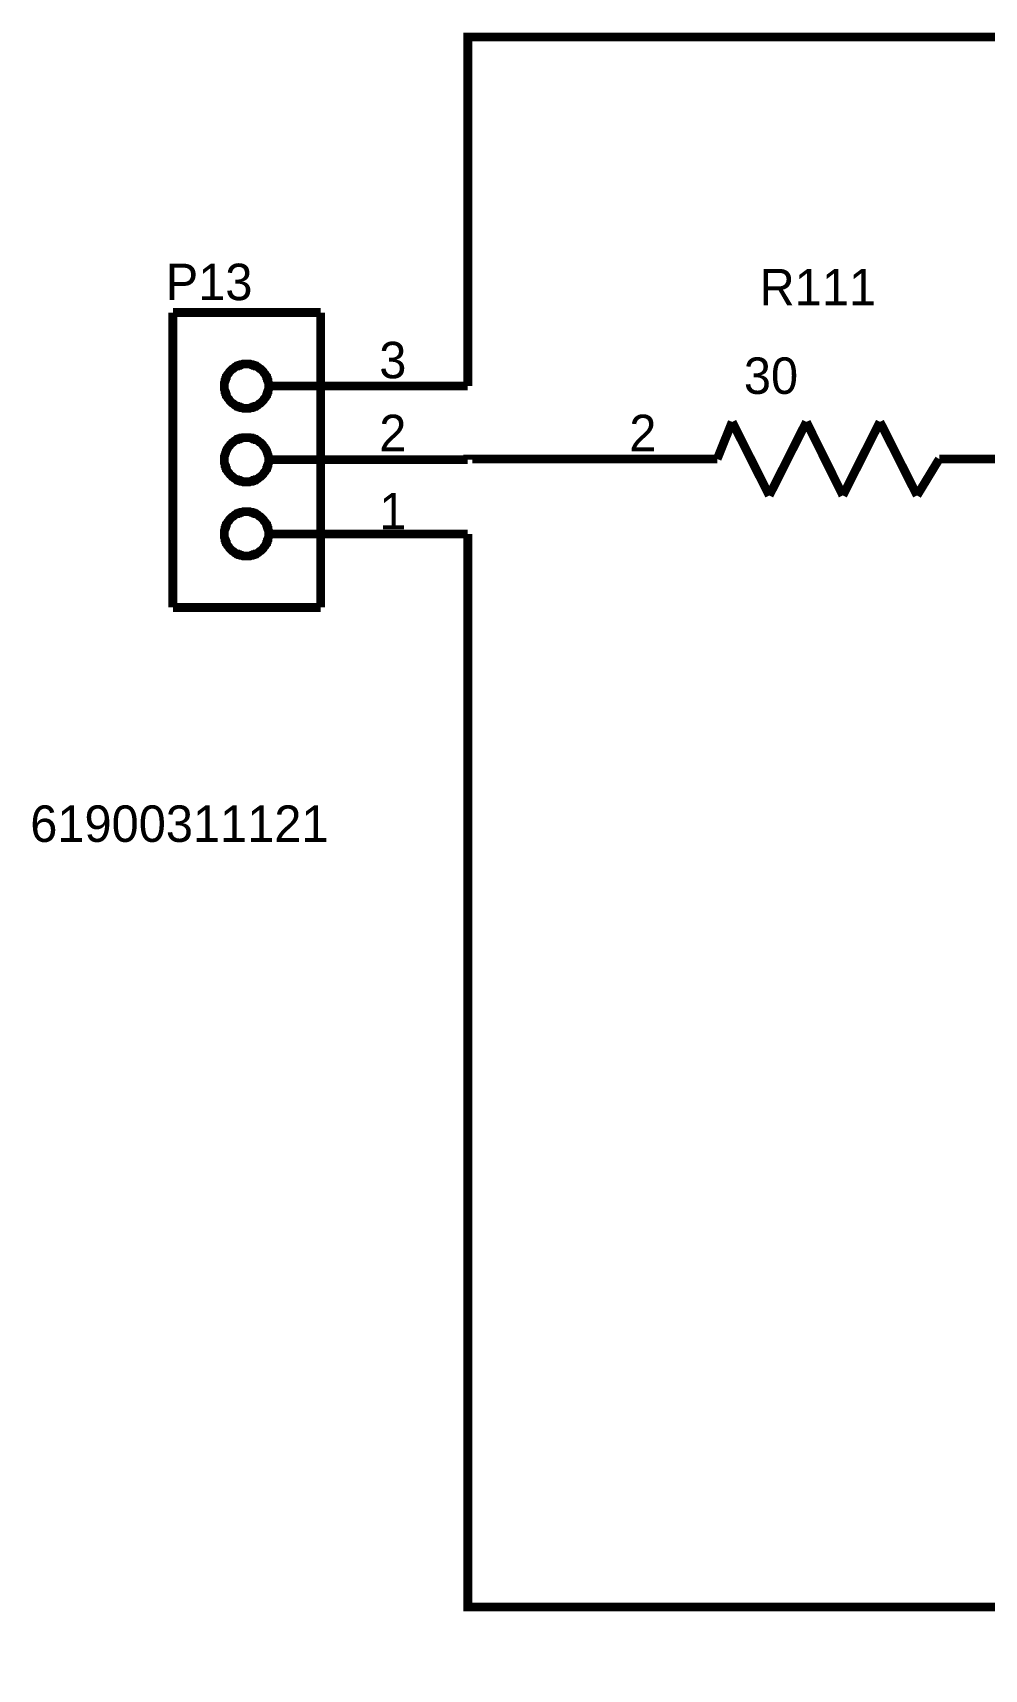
# Model space of a CAD drawing. Header units: millimetres. Extents: x 0 to 800, y 0 to 567.
# Drawn here: x 674 to 706.8, y 185.8 to 242.1 of the extents above; entities that cross this region are included whole.
import ezdxf

# ---------------------------------------------------------------- set-up
doc = ezdxf.new("R2010")
doc.units = ezdxf.units.MM
doc.layers.add('Sheet', color=255, linetype='Continuous')

msp = doc.modelspace()

# ---------------------------------------------------------------- linework, layer by layer
at = {"layer": 'Sheet'}
for points, const_width in [([(763.544, 240.697), (763.544, 241.996), (689, 241.996), (689, 229.991)], 0.3), ([(683.938, 232.522), (678.853, 232.522)], 0.3), ([(678.853, 232.522), (678.853, 222.375)], 0.3), ([(683.938, 222.375), (683.938, 232.522)], 0.3), ([(680.623, 229.991), (680.623, 230.035), (680.623, 230.08), (680.623, 230.103), (680.645, 230.147), (680.645, 230.192), (680.667, 230.215), (680.667, 230.259), (680.69, 230.282), (680.69, 230.327), (680.712, 230.349), (680.735, 230.394), (680.757, 230.416), (680.779, 230.439), (680.802, 230.483), (680.824, 230.506), (680.847, 230.528), (680.869, 230.551), (680.891, 230.573), (680.936, 230.595), (680.959, 230.618), (680.981, 230.64), (681.026, 230.662), (681.048, 230.685), (681.093, 230.685), (681.115, 230.707), (681.16, 230.707), (681.183, 230.73), (681.227, 230.73), (681.272, 230.752), (681.295, 230.752), (681.339, 230.752), (681.384, 230.752)], 0.3), ([(681.384, 230.752), (681.384, 230.752)], 0.3), ([(681.384, 230.752), (681.429, 230.752), (681.474, 230.752), (681.496, 230.752), (681.541, 230.73), (681.586, 230.73), (681.608, 230.707), (681.653, 230.707), (681.675, 230.685), (681.72, 230.685), (681.743, 230.662), (681.787, 230.64), (681.81, 230.618), (681.832, 230.595), (681.877, 230.573), (681.899, 230.551), (681.922, 230.528), (681.944, 230.506), (681.967, 230.483), (681.989, 230.439), (682.011, 230.416), (682.034, 230.394), (682.056, 230.349), (682.079, 230.327), (682.079, 230.282), (682.101, 230.259), (682.101, 230.215), (682.123, 230.192), (682.123, 230.147), (682.146, 230.103), (682.146, 230.08), (682.146, 230.035), (682.146, 229.991)], 0.3), ([(680.623, 229.991), (680.623, 230.035), (680.623, 230.08), (680.623, 230.103), (680.645, 230.147), (680.645, 230.192), (680.667, 230.215), (680.667, 230.259), (680.69, 230.282), (680.69, 230.327), (680.712, 230.349), (680.735, 230.394), (680.757, 230.416), (680.779, 230.439), (680.802, 230.483), (680.824, 230.506), (680.847, 230.528), (680.869, 230.551), (680.891, 230.573), (680.936, 230.595), (680.959, 230.618), (680.981, 230.64), (681.026, 230.662), (681.048, 230.685), (681.093, 230.685), (681.115, 230.707), (681.16, 230.707), (681.183, 230.73), (681.227, 230.73), (681.272, 230.752), (681.295, 230.752), (681.339, 230.752), (681.384, 230.752)], 0.0991), ([(681.384, 230.752), (681.384, 230.752)], 0.0991), ([(681.384, 230.752), (681.429, 230.752), (681.474, 230.752), (681.496, 230.752), (681.541, 230.73), (681.586, 230.73), (681.608, 230.707), (681.653, 230.707), (681.675, 230.685), (681.72, 230.685), (681.743, 230.662), (681.787, 230.64), (681.81, 230.618), (681.832, 230.595), (681.877, 230.573), (681.899, 230.551), (681.922, 230.528), (681.944, 230.506), (681.967, 230.483), (681.989, 230.439), (682.011, 230.416), (682.034, 230.394), (682.056, 230.349), (682.079, 230.327), (682.079, 230.282), (682.101, 230.259), (682.101, 230.215), (682.123, 230.192), (682.123, 230.147), (682.146, 230.103), (682.146, 230.08), (682.146, 230.035), (682.146, 229.991)], 0.0991), ([(681.384, 229.229), (681.339, 229.229), (681.295, 229.229), (681.272, 229.229), (681.227, 229.251), (681.183, 229.251), (681.16, 229.274), (681.115, 229.274), (681.093, 229.296), (681.048, 229.296), (681.026, 229.319), (680.981, 229.341), (680.959, 229.363), (680.936, 229.386), (680.891, 229.408), (680.869, 229.431), (680.847, 229.453), (680.824, 229.475), (680.802, 229.498), (680.779, 229.543), (680.757, 229.565), (680.735, 229.587), (680.712, 229.632), (680.69, 229.655), (680.69, 229.699), (680.667, 229.722), (680.667, 229.767), (680.645, 229.789), (680.645, 229.834), (680.623, 229.879), (680.623, 229.901), (680.623, 229.946), (680.623, 229.991)], 0.3), ([(680.623, 229.991), (680.623, 229.991)], 0.3), ([(681.384, 229.229), (681.339, 229.229), (681.295, 229.229), (681.272, 229.229), (681.227, 229.251), (681.183, 229.251), (681.16, 229.274), (681.115, 229.274), (681.093, 229.296), (681.048, 229.296), (681.026, 229.319), (680.981, 229.341), (680.959, 229.363), (680.936, 229.386), (680.891, 229.408), (680.869, 229.431), (680.847, 229.453), (680.824, 229.475), (680.802, 229.498), (680.779, 229.543), (680.757, 229.565), (680.735, 229.587), (680.712, 229.632), (680.69, 229.655), (680.69, 229.699), (680.667, 229.722), (680.667, 229.767), (680.645, 229.789), (680.645, 229.834), (680.623, 229.879), (680.623, 229.901), (680.623, 229.946), (680.623, 229.991)], 0.0991), ([(680.623, 229.991), (680.623, 229.991)], 0.0991), ([(682.146, 229.991), (682.146, 229.946), (682.146, 229.901), (682.146, 229.879), (682.123, 229.834), (682.123, 229.789), (682.101, 229.767), (682.101, 229.722), (682.079, 229.699), (682.079, 229.655), (682.056, 229.632), (682.034, 229.587), (682.011, 229.565), (681.989, 229.543), (681.967, 229.498), (681.944, 229.475), (681.922, 229.453), (681.899, 229.431), (681.877, 229.408), (681.832, 229.386), (681.81, 229.363), (681.787, 229.341), (681.743, 229.319), (681.72, 229.296), (681.675, 229.296), (681.653, 229.274), (681.608, 229.274), (681.586, 229.251), (681.541, 229.251), (681.496, 229.229), (681.474, 229.229), (681.429, 229.229), (681.384, 229.229)], 0.3), ([(682.146, 229.991), (682.146, 229.946), (682.146, 229.901), (682.146, 229.879), (682.123, 229.834), (682.123, 229.789), (682.101, 229.767), (682.101, 229.722), (682.079, 229.699), (682.079, 229.655), (682.056, 229.632), (682.034, 229.587), (682.011, 229.565), (681.989, 229.543), (681.967, 229.498), (681.944, 229.475), (681.922, 229.453), (681.899, 229.431), (681.877, 229.408), (681.832, 229.386), (681.81, 229.363), (681.787, 229.341), (681.743, 229.319), (681.72, 229.296), (681.675, 229.296), (681.653, 229.274), (681.608, 229.274), (681.586, 229.251), (681.541, 229.251), (681.496, 229.229), (681.474, 229.229), (681.429, 229.229), (681.384, 229.229)], 0.0991), ([(682.146, 229.991), (682.146, 229.991), (682.146, 229.991), (682.146, 229.991), (682.146, 229.991), (682.146, 229.991), (682.146, 229.991), (682.146, 229.991), (682.146, 229.991), (682.146, 229.991), (682.146, 229.991), (682.146, 229.991), (682.146, 229.991), (682.146, 229.991), (682.146, 229.991), (682.146, 229.991), (682.146, 229.991), (682.146, 229.991), (682.146, 229.991), (682.146, 229.991), (682.146, 229.991), (682.146, 229.991), (682.146, 229.991), (682.146, 229.991), (682.146, 229.991), (682.146, 229.991), (682.146, 229.991), (682.146, 229.991), (682.146, 229.991), (682.146, 229.991), (682.146, 229.991), (682.146, 229.991), (682.146, 229.991)], 0.3), ([(682.146, 229.991), (682.146, 229.991)], 0.3), ([(683.938, 229.991), (682.146, 229.991)], 0.3), ([(682.146, 229.991), (682.146, 229.991), (682.146, 229.991), (682.146, 229.991), (682.146, 229.991), (682.146, 229.991), (682.146, 229.991), (682.146, 229.991), (682.146, 229.991), (682.146, 229.991), (682.146, 229.991), (682.146, 229.991), (682.146, 229.991), (682.146, 229.991), (682.146, 229.991), (682.146, 229.991), (682.146, 229.991), (682.146, 229.991), (682.146, 229.991), (682.146, 229.991), (682.146, 229.991), (682.146, 229.991), (682.146, 229.991), (682.146, 229.991), (682.146, 229.991), (682.146, 229.991), (682.146, 229.991), (682.146, 229.991), (682.146, 229.991), (682.146, 229.991), (682.146, 229.991), (682.146, 229.991), (682.146, 229.991)], 0.0991), ([(682.146, 229.991), (682.146, 229.991)], 0.0991), ([(683.938, 229.991), (689, 229.991)], 0.3), ([(698.094, 228.759), (697.579, 227.482)], 0.3), ([(699.371, 226.228), (698.094, 228.759)], 0.3), ([(700.647, 228.759), (699.371, 226.228)], 0.3), ([(701.902, 226.228), (700.647, 228.759)], 0.3), ([(703.179, 228.759), (701.902, 226.228)], 0.3), ([(704.455, 226.228), (703.179, 228.759)], 0.3), ([(680.623, 227.459), (680.623, 227.504), (680.623, 227.527), (680.623, 227.571), (680.645, 227.616), (680.645, 227.639), (680.667, 227.683), (680.667, 227.706), (680.69, 227.751), (680.69, 227.773), (680.712, 227.818), (680.735, 227.84), (680.757, 227.885), (680.779, 227.907), (680.802, 227.93), (680.824, 227.975), (680.847, 227.997), (680.869, 228.019), (680.891, 228.042), (680.936, 228.064), (680.959, 228.087), (680.981, 228.109), (681.026, 228.131), (681.048, 228.154), (681.093, 228.154), (681.115, 228.176), (681.16, 228.176), (681.183, 228.199), (681.227, 228.199), (681.272, 228.221), (681.295, 228.221), (681.339, 228.221), (681.384, 228.221)], 0.3), ([(680.623, 227.459), (680.623, 227.504), (680.623, 227.527), (680.623, 227.571), (680.645, 227.616), (680.645, 227.639), (680.667, 227.683), (680.667, 227.706), (680.69, 227.751), (680.69, 227.773), (680.712, 227.818), (680.735, 227.84), (680.757, 227.885), (680.779, 227.907), (680.802, 227.93), (680.824, 227.975), (680.847, 227.997), (680.869, 228.019), (680.891, 228.042), (680.936, 228.064), (680.959, 228.087), (680.981, 228.109), (681.026, 228.131), (681.048, 228.154), (681.093, 228.154), (681.115, 228.176), (681.16, 228.176), (681.183, 228.199), (681.227, 228.199), (681.272, 228.221), (681.295, 228.221), (681.339, 228.221), (681.384, 228.221)], 0.0991), ([(681.384, 228.221), (681.384, 228.221)], 0.3), ([(681.384, 228.221), (681.429, 228.221), (681.474, 228.221), (681.496, 228.221), (681.541, 228.199), (681.586, 228.199), (681.608, 228.176), (681.653, 228.176), (681.675, 228.154), (681.72, 228.154), (681.743, 228.131), (681.787, 228.109), (681.81, 228.087), (681.832, 228.064), (681.877, 228.042), (681.899, 228.019), (681.922, 227.997), (681.944, 227.975), (681.967, 227.93), (681.989, 227.907), (682.011, 227.885), (682.034, 227.84), (682.056, 227.818), (682.079, 227.773), (682.079, 227.751), (682.101, 227.706), (682.101, 227.683), (682.123, 227.639), (682.123, 227.616), (682.146, 227.571), (682.146, 227.527), (682.146, 227.504), (682.146, 227.459)], 0.3), ([(681.384, 228.221), (681.384, 228.221)], 0.0991), ([(681.384, 228.221), (681.429, 228.221), (681.474, 228.221), (681.496, 228.221), (681.541, 228.199), (681.586, 228.199), (681.608, 228.176), (681.653, 228.176), (681.675, 228.154), (681.72, 228.154), (681.743, 228.131), (681.787, 228.109), (681.81, 228.087), (681.832, 228.064), (681.877, 228.042), (681.899, 228.019), (681.922, 227.997), (681.944, 227.975), (681.967, 227.93), (681.989, 227.907), (682.011, 227.885), (682.034, 227.84), (682.056, 227.818), (682.079, 227.773), (682.079, 227.751), (682.101, 227.706), (682.101, 227.683), (682.123, 227.639), (682.123, 227.616), (682.146, 227.571), (682.146, 227.527), (682.146, 227.504), (682.146, 227.459)], 0.0991), ([(681.384, 226.698), (681.339, 226.698), (681.295, 226.698), (681.272, 226.698), (681.227, 226.72), (681.183, 226.72), (681.16, 226.743), (681.115, 226.743), (681.093, 226.765), (681.048, 226.765), (681.026, 226.788), (680.981, 226.81), (680.959, 226.832), (680.936, 226.855), (680.891, 226.877), (680.869, 226.9), (680.847, 226.922), (680.824, 226.944), (680.802, 226.967), (680.779, 227.011), (680.757, 227.034), (680.735, 227.056), (680.712, 227.101), (680.69, 227.123), (680.69, 227.168), (680.667, 227.191), (680.667, 227.235), (680.645, 227.258), (680.645, 227.303), (680.623, 227.347), (680.623, 227.37), (680.623, 227.415), (680.623, 227.459)], 0.3), ([(680.623, 227.459), (680.623, 227.459)], 0.3), ([(681.384, 226.698), (681.339, 226.698), (681.295, 226.698), (681.272, 226.698), (681.227, 226.72), (681.183, 226.72), (681.16, 226.743), (681.115, 226.743), (681.093, 226.765), (681.048, 226.765), (681.026, 226.788), (680.981, 226.81), (680.959, 226.832), (680.936, 226.855), (680.891, 226.877), (680.869, 226.9), (680.847, 226.922), (680.824, 226.944), (680.802, 226.967), (680.779, 227.011), (680.757, 227.034), (680.735, 227.056), (680.712, 227.101), (680.69, 227.123), (680.69, 227.168), (680.667, 227.191), (680.667, 227.235), (680.645, 227.258), (680.645, 227.303), (680.623, 227.347), (680.623, 227.37), (680.623, 227.415), (680.623, 227.459)], 0.0991), ([(680.623, 227.459), (680.623, 227.459)], 0.0991), ([(682.146, 227.459), (682.146, 227.415), (682.146, 227.37), (682.146, 227.347), (682.123, 227.303), (682.123, 227.258), (682.101, 227.235), (682.101, 227.191), (682.079, 227.168), (682.079, 227.123), (682.056, 227.101), (682.034, 227.056), (682.011, 227.034), (681.989, 227.011), (681.967, 226.967), (681.944, 226.944), (681.922, 226.922), (681.899, 226.9), (681.877, 226.877), (681.832, 226.855), (681.81, 226.832), (681.787, 226.81), (681.743, 226.788), (681.72, 226.765), (681.675, 226.765), (681.653, 226.743), (681.608, 226.743), (681.586, 226.72), (681.541, 226.72), (681.496, 226.698), (681.474, 226.698), (681.429, 226.698), (681.384, 226.698)], 0.3), ([(682.146, 227.459), (682.146, 227.415), (682.146, 227.37), (682.146, 227.347), (682.123, 227.303), (682.123, 227.258), (682.101, 227.235), (682.101, 227.191), (682.079, 227.168), (682.079, 227.123), (682.056, 227.101), (682.034, 227.056), (682.011, 227.034), (681.989, 227.011), (681.967, 226.967), (681.944, 226.944), (681.922, 226.922), (681.899, 226.9), (681.877, 226.877), (681.832, 226.855), (681.81, 226.832), (681.787, 226.81), (681.743, 226.788), (681.72, 226.765), (681.675, 226.765), (681.653, 226.743), (681.608, 226.743), (681.586, 226.72), (681.541, 226.72), (681.496, 226.698), (681.474, 226.698), (681.429, 226.698), (681.384, 226.698)], 0.0991), ([(682.146, 227.459), (682.146, 227.459), (682.146, 227.459), (682.146, 227.459), (682.146, 227.459), (682.146, 227.459), (682.146, 227.459), (682.146, 227.459), (682.146, 227.459), (682.146, 227.459), (682.146, 227.459), (682.146, 227.459), (682.146, 227.459), (682.146, 227.459), (682.146, 227.459), (682.146, 227.459), (682.146, 227.459), (682.146, 227.459), (682.146, 227.459), (682.146, 227.459), (682.146, 227.459), (682.146, 227.459), (682.146, 227.459), (682.146, 227.459), (682.146, 227.459), (682.146, 227.459), (682.146, 227.459), (682.146, 227.459), (682.146, 227.459), (682.146, 227.459), (682.146, 227.459), (682.146, 227.459), (682.146, 227.459)], 0.3), ([(682.146, 227.459), (682.146, 227.459)], 0.3), ([(683.938, 227.459), (682.146, 227.459)], 0.3), ([(682.146, 227.459), (682.146, 227.459), (682.146, 227.459), (682.146, 227.459), (682.146, 227.459), (682.146, 227.459), (682.146, 227.459), (682.146, 227.459), (682.146, 227.459), (682.146, 227.459), (682.146, 227.459), (682.146, 227.459), (682.146, 227.459), (682.146, 227.459), (682.146, 227.459), (682.146, 227.459), (682.146, 227.459), (682.146, 227.459), (682.146, 227.459), (682.146, 227.459), (682.146, 227.459), (682.146, 227.459), (682.146, 227.459), (682.146, 227.459), (682.146, 227.459), (682.146, 227.459), (682.146, 227.459), (682.146, 227.459), (682.146, 227.459), (682.146, 227.459), (682.146, 227.459), (682.146, 227.459), (682.146, 227.459)], 0.0991), ([(682.146, 227.459), (682.146, 227.459)], 0.0991), ([(683.938, 227.459), (689, 227.459)], 0.3), ([(689, 227.459), (689, 227.482), (692.517, 227.482)], 0.3), ([(697.579, 227.482), (692.517, 227.482)], 0.3), ([(697.579, 227.482), (696.817, 227.482)], 0.3), ([(705.217, 227.482), (704.455, 226.228)], 0.3), ([(705.217, 227.482), (710.279, 227.482)], 0.3), ([(705.217, 227.482), (705.978, 227.482)], 0.3), ([(680.623, 224.906), (680.623, 224.951), (680.623, 224.996), (680.623, 225.018), (680.645, 225.063), (680.645, 225.108), (680.667, 225.13), (680.667, 225.175), (680.69, 225.197), (680.69, 225.242), (680.712, 225.264), (680.735, 225.309), (680.757, 225.332), (680.779, 225.354), (680.802, 225.399), (680.824, 225.421), (680.847, 225.444), (680.869, 225.466), (680.891, 225.488), (680.936, 225.511), (680.959, 225.533), (680.981, 225.556), (681.026, 225.578), (681.048, 225.6), (681.093, 225.6), (681.115, 225.623), (681.16, 225.623), (681.183, 225.645), (681.227, 225.645), (681.272, 225.668), (681.295, 225.668), (681.339, 225.668), (681.384, 225.668)], 0.3), ([(681.384, 225.668), (681.384, 225.668)], 0.3), ([(681.384, 225.668), (681.429, 225.668), (681.474, 225.668), (681.496, 225.668), (681.541, 225.645), (681.586, 225.645), (681.608, 225.623), (681.653, 225.623), (681.675, 225.6), (681.72, 225.6), (681.743, 225.578), (681.787, 225.556), (681.81, 225.533), (681.832, 225.511), (681.877, 225.488), (681.899, 225.466), (681.922, 225.444), (681.944, 225.421), (681.967, 225.399), (681.989, 225.354), (682.011, 225.332), (682.034, 225.309), (682.056, 225.264), (682.079, 225.242), (682.079, 225.197), (682.101, 225.175), (682.101, 225.13), (682.123, 225.108), (682.123, 225.063), (682.146, 225.018), (682.146, 224.996), (682.146, 224.951), (682.146, 224.906)], 0.3), ([(680.623, 224.906), (680.623, 224.951), (680.623, 224.996), (680.623, 225.018), (680.645, 225.063), (680.645, 225.108), (680.667, 225.13), (680.667, 225.175), (680.69, 225.197), (680.69, 225.242), (680.712, 225.264), (680.735, 225.309), (680.757, 225.332), (680.779, 225.354), (680.802, 225.399), (680.824, 225.421), (680.847, 225.444), (680.869, 225.466), (680.891, 225.488), (680.936, 225.511), (680.959, 225.533), (680.981, 225.556), (681.026, 225.578), (681.048, 225.6), (681.093, 225.6), (681.115, 225.623), (681.16, 225.623), (681.183, 225.645), (681.227, 225.645), (681.272, 225.668), (681.295, 225.668), (681.339, 225.668), (681.384, 225.668)], 0.0991), ([(681.384, 225.668), (681.384, 225.668)], 0.0991), ([(681.384, 225.668), (681.429, 225.668), (681.474, 225.668), (681.496, 225.668), (681.541, 225.645), (681.586, 225.645), (681.608, 225.623), (681.653, 225.623), (681.675, 225.6), (681.72, 225.6), (681.743, 225.578), (681.787, 225.556), (681.81, 225.533), (681.832, 225.511), (681.877, 225.488), (681.899, 225.466), (681.922, 225.444), (681.944, 225.421), (681.967, 225.399), (681.989, 225.354), (682.011, 225.332), (682.034, 225.309), (682.056, 225.264), (682.079, 225.242), (682.079, 225.197), (682.101, 225.175), (682.101, 225.13), (682.123, 225.108), (682.123, 225.063), (682.146, 225.018), (682.146, 224.996), (682.146, 224.951), (682.146, 224.906)], 0.0991), ([(681.384, 224.144), (681.339, 224.144), (681.295, 224.144), (681.272, 224.144), (681.227, 224.167), (681.183, 224.167), (681.16, 224.189), (681.115, 224.189), (681.093, 224.212), (681.048, 224.212), (681.026, 224.234), (680.981, 224.256), (680.959, 224.279), (680.936, 224.301), (680.891, 224.324), (680.869, 224.346), (680.847, 224.368), (680.824, 224.391), (680.802, 224.413), (680.779, 224.458), (680.757, 224.48), (680.735, 224.503), (680.712, 224.548), (680.69, 224.57), (680.69, 224.615), (680.667, 224.637), (680.667, 224.682), (680.645, 224.704), (680.645, 224.749), (680.623, 224.794), (680.623, 224.816), (680.623, 224.861), (680.623, 224.906)], 0.3), ([(680.623, 224.906), (680.623, 224.906)], 0.3), ([(681.384, 224.144), (681.339, 224.144), (681.295, 224.144), (681.272, 224.144), (681.227, 224.167), (681.183, 224.167), (681.16, 224.189), (681.115, 224.189), (681.093, 224.212), (681.048, 224.212), (681.026, 224.234), (680.981, 224.256), (680.959, 224.279), (680.936, 224.301), (680.891, 224.324), (680.869, 224.346), (680.847, 224.368), (680.824, 224.391), (680.802, 224.413), (680.779, 224.458), (680.757, 224.48), (680.735, 224.503), (680.712, 224.548), (680.69, 224.57), (680.69, 224.615), (680.667, 224.637), (680.667, 224.682), (680.645, 224.704), (680.645, 224.749), (680.623, 224.794), (680.623, 224.816), (680.623, 224.861), (680.623, 224.906)], 0.0991), ([(680.623, 224.906), (680.623, 224.906)], 0.0991), ([(682.146, 224.906), (682.146, 224.861), (682.146, 224.816), (682.146, 224.794), (682.123, 224.749), (682.123, 224.704), (682.101, 224.682), (682.101, 224.637), (682.079, 224.615), (682.079, 224.57), (682.056, 224.548), (682.034, 224.503), (682.011, 224.48), (681.989, 224.458), (681.967, 224.413), (681.944, 224.391), (681.922, 224.368), (681.899, 224.346), (681.877, 224.324), (681.832, 224.301), (681.81, 224.279), (681.787, 224.256), (681.743, 224.234), (681.72, 224.212), (681.675, 224.212), (681.653, 224.189), (681.608, 224.189), (681.586, 224.167), (681.541, 224.167), (681.496, 224.144), (681.474, 224.144), (681.429, 224.144), (681.384, 224.144)], 0.3), ([(682.146, 224.906), (682.146, 224.861), (682.146, 224.816), (682.146, 224.794), (682.123, 224.749), (682.123, 224.704), (682.101, 224.682), (682.101, 224.637), (682.079, 224.615), (682.079, 224.57), (682.056, 224.548), (682.034, 224.503), (682.011, 224.48), (681.989, 224.458), (681.967, 224.413), (681.944, 224.391), (681.922, 224.368), (681.899, 224.346), (681.877, 224.324), (681.832, 224.301), (681.81, 224.279), (681.787, 224.256), (681.743, 224.234), (681.72, 224.212), (681.675, 224.212), (681.653, 224.189), (681.608, 224.189), (681.586, 224.167), (681.541, 224.167), (681.496, 224.144), (681.474, 224.144), (681.429, 224.144), (681.384, 224.144)], 0.0991), ([(682.146, 224.906), (682.146, 224.906), (682.146, 224.906), (682.146, 224.906), (682.146, 224.906), (682.146, 224.906), (682.146, 224.906), (682.146, 224.906), (682.146, 224.906), (682.146, 224.906), (682.146, 224.906), (682.146, 224.906), (682.146, 224.906), (682.146, 224.906), (682.146, 224.906), (682.146, 224.906), (682.146, 224.906), (682.146, 224.906), (682.146, 224.906), (682.146, 224.906), (682.146, 224.906), (682.146, 224.906), (682.146, 224.906), (682.146, 224.906), (682.146, 224.906), (682.146, 224.906), (682.146, 224.906), (682.146, 224.906), (682.146, 224.906), (682.146, 224.906), (682.146, 224.906), (682.146, 224.906), (682.146, 224.906)], 0.3), ([(682.146, 224.906), (682.146, 224.906)], 0.3), ([(683.938, 224.906), (682.146, 224.906)], 0.3), ([(682.146, 224.906), (682.146, 224.906), (682.146, 224.906), (682.146, 224.906), (682.146, 224.906), (682.146, 224.906), (682.146, 224.906), (682.146, 224.906), (682.146, 224.906), (682.146, 224.906), (682.146, 224.906), (682.146, 224.906), (682.146, 224.906), (682.146, 224.906), (682.146, 224.906), (682.146, 224.906), (682.146, 224.906), (682.146, 224.906), (682.146, 224.906), (682.146, 224.906), (682.146, 224.906), (682.146, 224.906), (682.146, 224.906), (682.146, 224.906), (682.146, 224.906), (682.146, 224.906), (682.146, 224.906), (682.146, 224.906), (682.146, 224.906), (682.146, 224.906), (682.146, 224.906), (682.146, 224.906), (682.146, 224.906)], 0.0991), ([(682.146, 224.906), (682.146, 224.906)], 0.0991), ([(683.938, 224.906), (689, 224.906)], 0.3), ([(689, 224.906), (689, 187.993), (715.005, 187.993), (715.005, 185.999)], 0.3), ([(678.853, 222.375), (683.938, 222.375)], 0.3)]:
    msp.add_lwpolyline(points, dxfattribs=dict(at, const_width=const_width))

# ---------------------------------------------------------------- texts
for s, height, p in [('P13', 1.2543, (678.607, 232.947)), ('R111', 1.2543, (699.035, 232.768)), ('3', 1.254, (685.954, 230.259)), ('30', 1.2543, (698.497, 229.722)), ('2', 1.254, (685.954, 227.751)), ('2', 1.254, (694.555, 227.751)), ('1', 1.254, (685.954, 225.063)), ('61900311121', 1.25433, (673.948, 214.311))]:
    msp.add_text(s, height=height, dxfattribs=at).set_placement(p)

doc.saveas('drawing.dxf')
